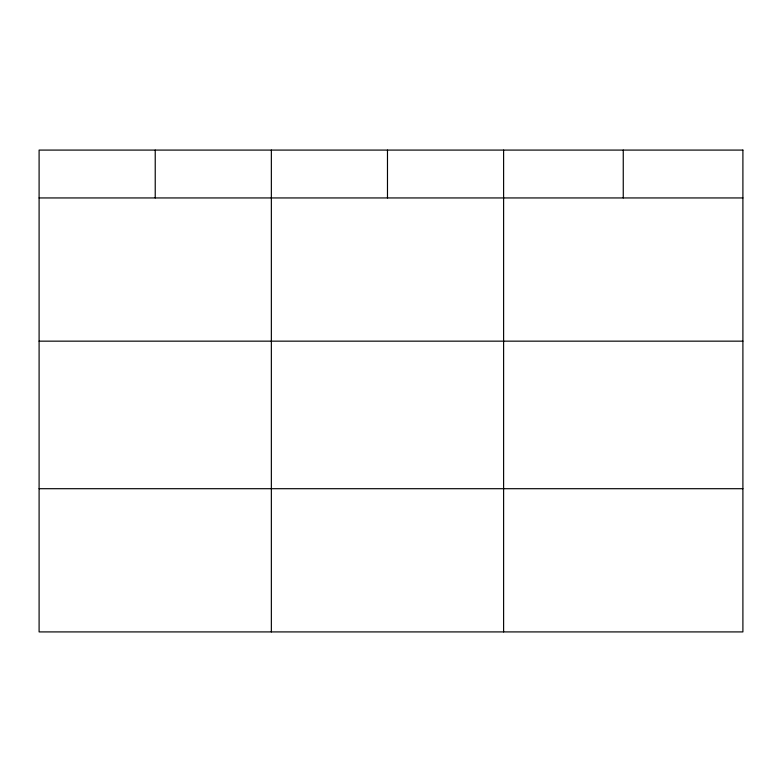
<?xml version="1.0" encoding="UTF-8"?>
<svg xmlns="http://www.w3.org/2000/svg" width="782" height="782" viewBox="0 0 782 782"><rect width="100%" height="100%" fill="white"/><g stroke="black" fill="none" stroke-linecap="round" stroke-linejoin="round"><path stroke-width="1.17" d="M39.1 197.944L742.9 197.944M39.1 341.157L742.9 341.157M39.1 488.701L742.9 488.701M623.254 150.085L623.254 197.944M503.608 150.085L503.608 631.915M387.481 150.085L387.481 197.944M271.354 150.085L271.354 631.915M155.227 150.085L155.227 197.944M742.9 150.085L39.1 150.085L39.1 631.915L742.9 631.915L742.9 150.085"/></g></svg>
